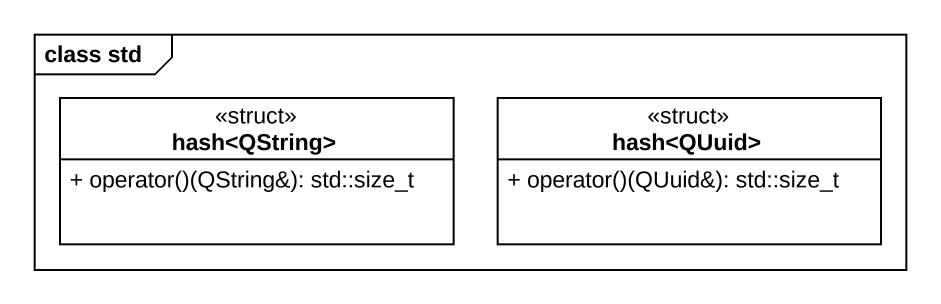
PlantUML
@startuml
mainframe class std
hide circle
hide empty members
skinparam classAttributeIconSize 0
class "hash<QString>" as hash_QString <<struct>> {
  + operator()(QString&): std::size_t
}
class "hash<QUuid>" as hash_QUuid <<struct>> {
  + operator()(QUuid&): std::size_t
}
@enduml
